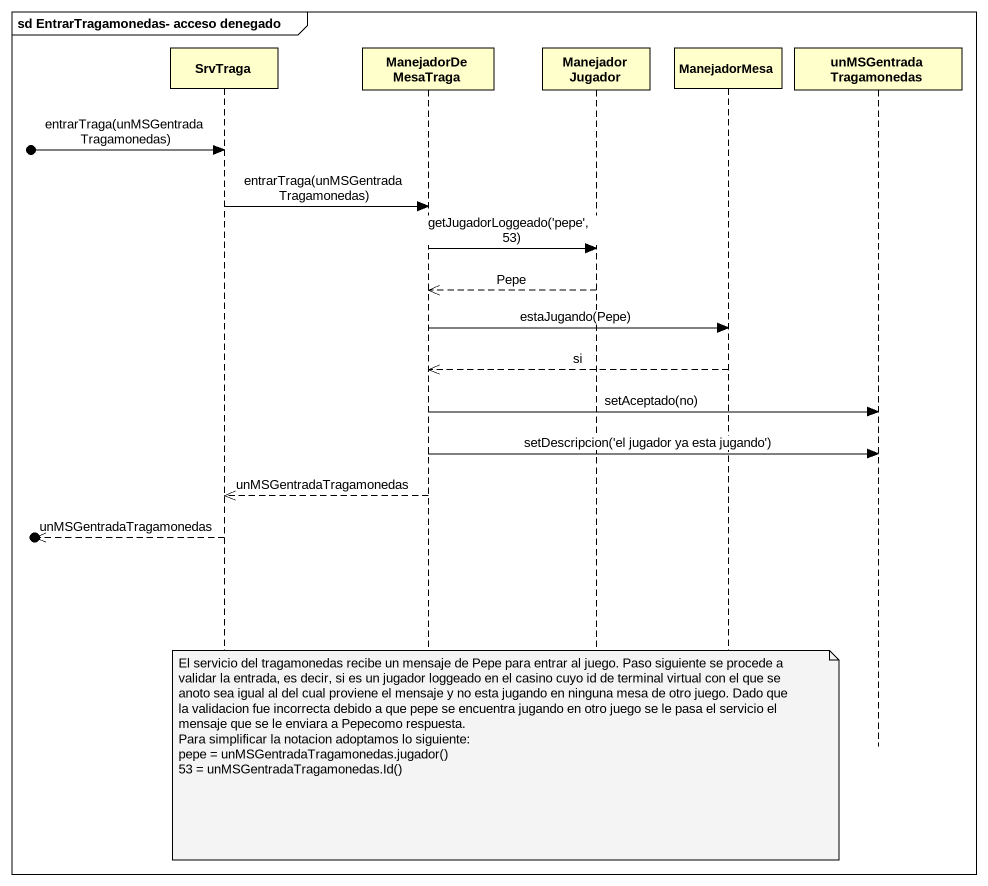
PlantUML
@startuml
mainframe sd EntrarTragamonedas- acceso denegado
hide footbox
participant SrvTraga
participant "ManejadorDe MesaTraga" as ManejadorDe_MesaTraga
participant "Manejador Jugador" as Manejador_Jugador
participant ManejadorMesa
participant "unMSGentrada Tragamonedas" as unMSGentrada_Tragamonedas

[o-> SrvTraga : entrarTraga(unMSGentradaTragamonedas)
SrvTraga -> ManejadorDe_MesaTraga : entrarTraga(unMSGentradaTragamonedas)
ManejadorDe_MesaTraga -> Manejador_Jugador : getJugadorLoggeado('pepe', 53)
Manejador_Jugador -->> ManejadorDe_MesaTraga : Pepe
ManejadorDe_MesaTraga -> ManejadorMesa : estaJugando(Pepe)
ManejadorMesa -->> ManejadorDe_MesaTraga : si
ManejadorDe_MesaTraga -> unMSGentrada_Tragamonedas : setAceptado(no)
ManejadorDe_MesaTraga -> unMSGentrada_Tragamonedas : setDescripcion('el jugador ya esta jugando')
ManejadorDe_MesaTraga -->> SrvTraga : unMSGentradaTragamonedas
[o<<-- SrvTraga : unMSGentradaTragamonedas
note over ManejadorDe_MesaTraga
  El servicio del tragamonedas recibe un mensaje de Pepe para entrar al juego. Paso siguiente se procede a validar la entrada, es decir, si es un jugador loggeado en el casino cuyo id de terminal virtual con el que se anoto sea igual al del cual proviene el mensaje y no esta jugando en ninguna mesa de otro juego. Dado que la validacion fue incorrecta debido a que pepe se encuentra jugando en otro juego se le pasa el servicio el mensaje que se le enviara a Pepecomo respuesta.
  Para simplificar la notacion adoptamos lo siguiente:
  pepe = unMSGentradaTragamonedas.jugador()
  53 = unMSGentradaTragamonedas.Id()
end note
@enduml
